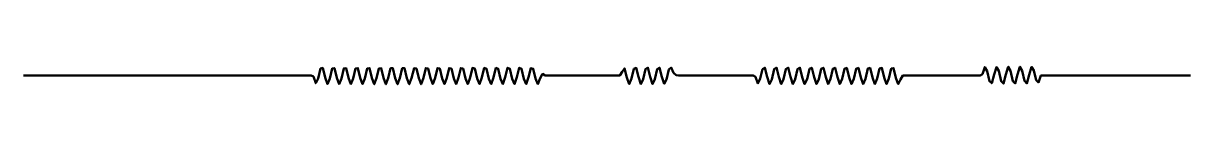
# Model space of a CAD drawing. Extents: x -47 to 452, y 172 to 669.
# Drawn here: x -47.1 to 451.9, y 462.3 to 469.7 of the extents above; entities that cross this region are included whole.
import ezdxf

# ---------------------------------------------------------------- set-up
doc = ezdxf.new("R2010")
doc.units = 0
doc.header["$MEASUREMENT"] = 0
doc.layers.add('Capa 1', color=7, linetype='Continuous', lineweight=0)

# ---------------------------------------------------------------- blocks, each defined once
blk = doc.blocks.new('Block_0')
at = {"layer": 'Capa 1', "color": 18, "lineweight": 50, "true_color": 0x000000}
blk.add_open_spline([(-47.14, 466.06), (-47.14, 466.06), (-46.14, 466.06), (-46.14, 466.06), (-46.14, 466.06), (-45.14, 466.06), (-45.14, 466.06), (-45.14, 466.06), (-44.14, 466.06), (-44.14, 466.06), (-44.14, 466.06), (-43.14, 466.06), (-43.14, 466.06), (-43.14, 466.06), (-42.14, 466.06), (-42.14, 466.06), (-42.14, 466.06), (-41.14, 466.06), (-41.14, 466.06), (-41.14, 466.06), (-40.14, 466.06), (-40.14, 466.06), (-40.14, 466.06), (-39.14, 466.06), (-39.14, 466.06), (-39.14, 466.06), (-38.14, 466.06), (-38.14, 466.06), (-38.14, 466.06), (-37.14, 466.06), (-37.14, 466.06), (-37.14, 466.06), (-36.14, 466.06), (-36.14, 466.06), (-36.14, 466.06), (-35.14, 466.06), (-35.14, 466.06), (-35.14, 466.06), (-34.14, 466.06), (-34.14, 466.06), (-34.14, 466.06), (-33.14, 466.06), (-33.14, 466.06), (-33.14, 466.06), (-32.14, 466.06), (-32.14, 466.06), (-32.14, 466.06), (-31.14, 466.06), (-31.14, 466.06), (-31.14, 466.06), (-30.14, 466.06), (-30.14, 466.06), (-30.14, 466.06), (-29.14, 466.06), (-29.14, 466.06), (-29.14, 466.06), (-28.14, 466.06), (-28.14, 466.06), (-28.14, 466.06), (-27.14, 466.06), (-27.14, 466.06), (-27.14, 466.06), (-26.14, 466.06), (-26.14, 466.06), (-26.14, 466.06), (-25.14, 466.06), (-25.14, 466.06), (-25.14, 466.06), (-24.14, 466.06), (-24.14, 466.06), (-24.14, 466.06), (-23.14, 466.06), (-23.14, 466.06), (-23.14, 466.06), (-22.14, 466.06), (-22.14, 466.06), (-22.14, 466.06), (-21.14, 466.06), (-21.14, 466.06), (-21.14, 466.06), (-20.14, 466.06), (-20.14, 466.06), (-20.14, 466.06), (-19.14, 466.06), (-19.14, 466.06), (-19.14, 466.06), (-18.14, 466.06), (-18.14, 466.06), (-18.14, 466.06), (-17.14, 466.06), (-17.14, 466.06), (-17.14, 466.06), (-16.14, 466.06), (-16.14, 466.06), (-16.14, 466.06), (-15.14, 466.06), (-15.14, 466.06), (-15.14, 466.06), (-14.14, 466.06), (-14.14, 466.06), (-14.14, 466.06), (-13.14, 466.06), (-13.14, 466.06), (-13.14, 466.06), (-12.14, 466.06), (-12.14, 466.06), (-12.14, 466.06), (-11.14, 466.06), (-11.14, 466.06), (-11.14, 466.06), (-10.14, 466.06), (-10.14, 466.06), (-10.14, 466.06), (-9.14, 466.06), (-9.14, 466.06), (-9.14, 466.06), (-8.14, 466.06), (-8.14, 466.06), (-8.14, 466.06), (-7.14, 466.06), (-7.14, 466.06), (-7.14, 466.06), (-6.14, 466.06), (-6.14, 466.06), (-6.14, 466.06), (-5.14, 466.06), (-5.14, 466.06), (-5.14, 466.06), (-4.14, 466.06), (-4.14, 466.06), (-4.14, 466.06), (-3.14, 466.06), (-3.14, 466.06), (-3.14, 466.06), (-2.14, 466.06), (-2.14, 466.06), (-2.14, 466.06), (-1.14, 466.06), (-1.14, 466.06), (-1.14, 466.06), (-0.14, 466.06), (-0.14, 466.06), (-0.14, 466.06), (0.86, 466.06), (0.86, 466.06), (0.86, 466.06), (1.86, 466.06), (1.86, 466.06), (1.86, 466.06), (2.86, 466.06), (2.86, 466.06), (2.86, 466.06), (3.86, 466.06), (3.86, 466.06), (3.86, 466.06), (4.86, 466.06), (4.86, 466.06), (4.86, 466.06), (5.86, 466.06), (5.86, 466.06), (5.86, 466.06), (6.86, 466.06), (6.86, 466.06), (6.86, 466.06), (7.86, 466.06), (7.86, 466.06), (7.86, 466.06), (8.86, 466.06), (8.86, 466.06), (8.86, 466.06), (9.86, 466.06), (9.86, 466.06), (9.86, 466.06), (10.86, 466.06), (10.86, 466.06), (10.86, 466.06), (11.86, 466.06), (11.86, 466.06), (11.86, 466.06), (12.86, 466.06), (12.86, 466.06), (12.86, 466.06), (13.86, 466.06), (13.86, 466.06), (13.86, 466.06), (14.86, 466.06), (14.86, 466.06), (14.86, 466.06), (15.86, 466.06), (15.86, 466.06), (15.86, 466.06), (16.86, 466.06), (16.86, 466.06), (16.86, 466.06), (17.86, 466.06), (17.86, 466.06), (17.86, 466.06), (18.86, 466.06), (18.86, 466.06), (18.86, 466.06), (19.86, 466.06), (19.86, 466.06), (19.86, 466.06), (20.86, 466.06), (20.86, 466.06), (20.86, 466.06), (21.86, 466.06), (21.86, 466.06), (21.86, 466.06), (22.86, 466.06), (22.86, 466.06), (22.86, 466.06), (23.86, 466.06), (23.86, 466.06), (23.86, 466.06), (24.86, 466.06), (24.86, 466.06), (24.86, 466.06), (25.86, 466.06), (25.86, 466.06), (25.86, 466.06), (26.86, 466.06), (26.86, 466.06), (26.86, 466.06), (27.86, 466.06), (27.86, 466.06), (27.86, 466.06), (28.86, 466.06), (28.86, 466.06), (28.86, 466.06), (29.86, 466.06), (29.86, 466.06), (29.86, 466.06), (30.86, 466.06), (30.86, 466.06), (30.86, 466.06), (31.86, 466.06), (31.86, 466.06), (31.86, 466.06), (32.86, 466.06), (32.86, 466.06), (32.86, 466.06), (33.86, 466.06), (33.86, 466.06), (33.86, 466.06), (34.86, 466.06), (34.86, 466.06), (34.86, 466.06), (35.86, 466.06), (35.86, 466.06), (35.86, 466.06), (36.86, 466.06), (36.86, 466.06), (36.86, 466.06), (37.86, 466.06), (37.86, 466.06), (37.86, 466.06), (38.86, 466.06), (38.86, 466.06), (38.86, 466.06), (39.86, 466.06), (39.86, 466.06), (39.86, 466.06), (40.86, 466.06), (40.86, 466.06), (40.86, 466.06), (41.86, 466.06), (41.86, 466.06), (41.86, 466.06), (42.86, 466.06), (42.86, 466.06), (42.86, 466.06), (43.86, 466.06), (43.86, 466.06), (43.86, 466.06), (44.86, 466.06), (44.86, 466.06), (44.86, 466.06), (45.86, 466.06), (45.86, 466.06), (45.86, 466.06), (46.86, 466.06), (46.86, 466.06), (46.86, 466.06), (47.86, 466.06), (47.86, 466.06), (47.86, 466.06), (48.86, 466.06), (48.86, 466.06), (48.86, 466.06), (49.86, 466.06), (49.86, 466.06), (49.86, 466.06), (50.86, 466.06), (50.86, 466.06), (50.86, 466.06), (51.86, 466.06), (51.86, 466.06), (51.86, 466.06), (52.86, 466.06), (52.86, 466.06), (52.86, 466.06), (53.86, 466.06), (53.86, 466.06), (53.86, 466.06), (54.86, 466.06), (54.86, 466.06), (54.86, 466.06), (55.86, 466.06), (55.86, 466.06), (55.86, 466.06), (56.86, 466.06), (56.86, 466.06), (56.86, 466.06), (57.86, 466.06), (57.86, 466.06), (57.86, 466.06), (58.86, 466.06), (58.86, 466.06), (58.86, 466.06), (59.86, 466.06), (59.86, 466.06), (59.86, 466.06), (60.86, 466.06), (60.86, 466.06), (60.86, 466.06), (61.86, 466.06), (61.86, 466.06), (61.86, 466.06), (62.86, 466.06), (62.86, 466.06), (62.86, 466.06), (63.86, 466.06), (63.86, 466.06), (63.86, 466.06), (64.86, 466.06), (64.86, 466.06), (64.86, 466.06), (65.86, 466.06), (65.86, 466.06), (65.86, 466.06), (66.86, 466.06), (66.86, 466.06), (66.86, 466.06), (67.86, 466.06), (67.86, 466.06), (67.86, 466.06), (68.86, 466.06), (68.86, 466.06), (68.86, 466.06), (69.86, 466.06), (69.86, 466.06), (69.86, 466.06), (70.86, 466.06), (70.86, 466.06), (70.86, 466.06), (71.86, 466.06), (71.86, 466.06), (71.86, 466.06), (72.86, 466.06), (72.86, 466.06), (72.86, 466.06), (73.86, 466.06), (73.86, 466.06), (73.86, 466.06), (74.86, 466.06), (74.86, 466.06), (74.86, 466.06), (75.86, 466.06), (75.86, 466.06), (75.86, 466.06), (76.86, 465.64), (76.86, 465.64), (76.86, 465.64), (77.86, 462.69), (77.86, 462.69), (77.86, 462.69), (78.86, 464.67), (78.86, 464.67), (78.86, 464.67), (79.86, 468.98), (79.86, 468.98), (79.86, 468.98), (80.86, 469.24), (80.86, 469.24), (80.86, 469.24), (81.86, 465.09), (81.86, 465.09), (81.86, 465.09), (82.86, 462.29), (82.86, 462.29), (82.86, 462.29), (83.86, 464.71), (83.86, 464.71), (83.86, 464.71), (84.86, 469), (84.86, 469), (84.86, 469), (85.86, 469.22), (85.86, 469.22), (85.86, 469.22), (86.86, 465.06), (86.86, 465.06), (86.86, 465.06), (87.86, 462.29), (87.86, 462.29), (87.86, 462.29), (88.86, 464.75), (88.86, 464.75), (88.86, 464.75), (89.86, 469.03), (89.86, 469.03), (89.86, 469.03), (90.86, 469.2), (90.86, 469.2), (90.86, 469.2), (91.86, 465.02), (91.86, 465.02), (91.86, 465.02), (92.86, 462.29), (92.86, 462.29), (92.86, 462.29), (93.86, 464.78), (93.86, 464.78), (93.86, 464.78), (94.86, 469.05), (94.86, 469.05), (94.86, 469.05), (95.86, 469.17), (95.86, 469.17), (95.86, 469.17), (96.86, 465.01), (96.86, 465.01), (96.86, 465.01), (97.86, 462.29), (97.86, 462.29), (97.86, 462.29), (98.86, 464.79), (98.86, 464.79), (98.86, 464.79), (99.86, 469.05), (99.86, 469.05), (99.86, 469.05), (100.86, 469.17), (100.86, 469.17), (100.86, 469.17), (101.86, 464.98), (101.86, 464.98), (101.86, 464.98), (102.86, 462.28), (102.86, 462.28), (102.86, 462.28), (103.86, 464.82), (103.86, 464.82), (103.86, 464.82), (104.86, 469.08), (104.86, 469.08), (104.86, 469.08), (105.86, 469.15), (105.86, 469.15), (105.86, 469.15), (106.86, 464.94), (106.86, 464.94), (106.86, 464.94), (107.86, 462.28), (107.86, 462.28), (107.86, 462.28), (108.86, 464.86), (108.86, 464.86), (108.86, 464.86), (109.86, 469.1), (109.86, 469.1), (109.86, 469.1), (110.86, 469.13), (110.86, 469.13), (110.86, 469.13), (111.86, 464.9), (111.86, 464.9), (111.86, 464.9), (112.86, 462.28), (112.86, 462.28), (112.86, 462.28), (113.86, 464.9), (113.86, 464.9), (113.86, 464.9), (114.86, 469.12), (114.86, 469.12), (114.86, 469.12), (115.86, 469.1), (115.86, 469.1), (115.86, 469.1), (116.86, 464.87), (116.86, 464.87), (116.86, 464.87), (117.86, 462.28), (117.86, 462.28), (117.86, 462.28), (118.86, 464.93), (118.86, 464.93), (118.86, 464.93), (119.86, 469.14), (119.86, 469.14), (119.86, 469.14), (120.86, 469.08), (120.86, 469.08), (120.86, 469.08), (121.86, 464.83), (121.86, 464.83), (121.86, 464.83), (122.86, 462.28), (122.86, 462.28), (122.86, 462.28), (123.86, 464.97), (123.86, 464.97), (123.86, 464.97), (124.86, 469.17), (124.86, 469.17), (124.86, 469.17), (125.86, 469.06), (125.86, 469.06), (125.86, 469.06), (126.86, 464.8), (126.86, 464.8), (126.86, 464.8), (127.86, 462.29), (127.86, 462.29), (127.86, 462.29), (128.86, 465.01), (128.86, 465.01), (128.86, 465.01), (129.86, 469.19), (129.86, 469.19), (129.86, 469.19), (130.86, 469.03), (130.86, 469.03), (130.86, 469.03), (131.86, 464.76), (131.86, 464.76), (131.86, 464.76), (132.86, 462.29), (132.86, 462.29), (132.86, 462.29), (133.86, 465.04), (133.86, 465.04), (133.86, 465.04), (134.86, 469.21), (134.86, 469.21), (134.86, 469.21), (135.86, 469.01), (135.86, 469.01), (135.86, 469.01), (136.86, 464.72), (136.86, 464.72), (136.86, 464.72), (137.86, 462.29), (137.86, 462.29), (137.86, 462.29), (138.86, 465.08), (138.86, 465.08), (138.86, 465.08), (139.86, 469.23), (139.86, 469.23), (139.86, 469.23), (140.86, 468.99), (140.86, 468.99), (140.86, 468.99), (141.86, 464.69), (141.86, 464.69), (141.86, 464.69), (142.86, 462.29), (142.86, 462.29), (142.86, 462.29), (143.86, 465.12), (143.86, 465.12), (143.86, 465.12), (144.86, 469.25), (144.86, 469.25), (144.86, 469.25), (145.86, 468.96), (145.86, 468.96), (145.86, 468.96), (146.86, 464.65), (146.86, 464.65), (146.86, 464.65), (147.86, 462.29), (147.86, 462.29), (147.86, 462.29), (148.86, 465.15), (148.86, 465.15), (148.86, 465.15), (149.86, 469.27), (149.86, 469.27), (149.86, 469.27), (150.86, 468.94), (150.86, 468.94), (150.86, 468.94), (151.86, 464.62), (151.86, 464.62), (151.86, 464.62), (152.86, 462.3), (152.86, 462.3), (152.86, 462.3), (153.86, 465.19), (153.86, 465.19), (153.86, 465.19), (154.86, 469.29), (154.86, 469.29), (154.86, 469.29), (155.86, 468.91), (155.86, 468.91), (155.86, 468.91), (156.86, 464.58), (156.86, 464.58), (156.86, 464.58), (157.86, 462.3), (157.86, 462.3), (157.86, 462.3), (158.86, 465.23), (158.86, 465.23), (158.86, 465.23), (159.86, 469.31), (159.86, 469.31), (159.86, 469.31), (160.86, 468.89), (160.86, 468.89), (160.86, 468.89), (161.86, 464.55), (161.86, 464.55), (161.86, 464.55), (162.86, 462.32), (162.86, 462.32), (162.86, 462.32), (163.86, 465.24), (163.86, 465.24), (163.86, 465.24), (164.86, 469.31), (164.86, 469.31), (164.86, 469.31), (165.86, 468.88), (165.86, 468.88), (165.86, 468.88), (166.86, 464.54), (166.86, 464.54), (166.86, 464.54), (167.86, 462.3), (167.86, 462.3), (167.86, 462.3), (168.86, 465.27), (168.86, 465.27), (168.86, 465.27), (169.86, 469.23), (169.86, 469.23), (169.86, 469.23), (170.86, 468.92), (170.86, 468.92), (170.86, 468.92), (171.86, 464.78), (171.86, 464.78), (171.86, 464.78), (172.86, 462.29), (172.86, 462.29), (172.86, 462.29), (173.86, 464.9), (173.86, 464.9), (173.86, 464.9), (174.86, 466.68), (174.86, 466.68), (174.86, 466.68), (175.86, 466.06), (175.86, 466.06), (175.86, 466.06), (176.86, 466.06), (176.86, 466.06), (176.86, 466.06), (177.86, 466.06), (177.86, 466.06), (177.86, 466.06), (178.86, 466.06), (178.86, 466.06), (178.86, 466.06), (179.86, 466.06), (179.86, 466.06), (179.86, 466.06), (180.86, 466.06), (180.86, 466.06), (180.86, 466.06), (181.86, 466.06), (181.86, 466.06), (181.86, 466.06), (182.86, 466.06), (182.86, 466.06), (182.86, 466.06), (183.86, 466.06), (183.86, 466.06), (183.86, 466.06), (184.86, 466.06), (184.86, 466.06), (184.86, 466.06), (185.86, 466.06), (185.86, 466.06), (185.86, 466.06), (186.86, 466.06), (186.86, 466.06), (186.86, 466.06), (187.86, 466.06), (187.86, 466.06), (187.86, 466.06), (188.86, 466.06), (188.86, 466.06), (188.86, 466.06), (189.86, 466.06), (189.86, 466.06), (189.86, 466.06), (190.86, 466.06), (190.86, 466.06), (190.86, 466.06), (191.86, 466.06), (191.86, 466.06), (191.86, 466.06), (192.86, 466.06), (192.86, 466.06), (192.86, 466.06), (193.86, 466.06), (193.86, 466.06), (193.86, 466.06), (194.86, 466.06), (194.86, 466.06), (194.86, 466.06), (195.86, 466.06), (195.86, 466.06), (195.86, 466.06), (196.86, 466.06), (196.86, 466.06), (196.86, 466.06), (197.86, 466.06), (197.86, 466.06), (197.86, 466.06), (198.86, 466.06), (198.86, 466.06), (198.86, 466.06), (199.86, 466.06), (199.86, 466.06), (199.86, 466.06), (200.86, 466.06), (200.86, 466.06), (200.86, 466.06), (201.86, 466.06), (201.86, 466.06), (201.86, 466.06), (202.86, 466.06), (202.86, 466.06), (202.86, 466.06), (203.86, 466.06), (203.86, 466.06), (203.86, 466.06), (204.86, 466.06), (204.86, 466.06), (204.86, 466.06), (205.86, 466.06), (205.86, 466.06), (205.86, 466.06), (206.86, 466.06), (206.86, 466.06), (206.86, 466.06), (207.86, 466.06), (207.86, 466.06), (207.86, 466.06), (208.86, 467.65), (208.86, 467.65), (208.86, 467.65), (209.86, 469.02), (209.86, 469.02), (209.86, 469.02), (210.86, 465.12), (210.86, 465.12), (210.86, 465.12), (211.86, 462.29), (211.86, 462.29), (211.86, 462.29), (212.86, 464.66), (212.86, 464.66), (212.86, 464.66), (213.86, 468.83), (213.86, 468.83), (213.86, 468.83), (214.86, 469.28), (214.86, 469.28), (214.86, 469.28), (215.86, 465.42), (215.86, 465.42), (215.86, 465.42), (216.86, 462.33), (216.86, 462.33), (216.86, 462.33), (217.86, 464.4), (217.86, 464.4), (217.86, 464.4), (218.86, 468.78), (218.86, 468.78), (218.86, 468.78), (219.86, 469.39), (219.86, 469.39), (219.86, 469.39), (220.86, 465.39), (220.86, 465.39), (220.86, 465.39), (221.86, 462.32), (221.86, 462.32), (221.86, 462.32), (222.86, 464.43), (222.86, 464.43), (222.86, 464.43), (223.86, 468.8), (223.86, 468.8), (223.86, 468.8), (224.86, 469.37), (224.86, 469.37), (224.86, 469.37), (225.86, 465.44), (225.86, 465.44), (225.86, 465.44), (226.86, 462.46), (226.86, 462.46), (226.86, 462.46), (227.86, 464.22), (227.86, 464.22), (227.86, 464.22), (228.86, 468.55), (228.86, 468.55), (228.86, 468.55), (229.86, 469.39), (229.86, 469.39), (229.86, 469.39), (230.86, 467.1), (230.86, 467.1), (230.86, 467.1), (231.86, 466.22), (231.86, 466.22), (231.86, 466.22), (232.86, 466.06), (232.86, 466.06), (232.86, 466.06), (233.86, 466.06), (233.86, 466.06), (233.86, 466.06), (234.86, 466.06), (234.86, 466.06), (234.86, 466.06), (235.86, 466.06), (235.86, 466.06), (235.86, 466.06), (236.86, 466.06), (236.86, 466.06), (236.86, 466.06), (237.86, 466.06), (237.86, 466.06), (237.86, 466.06), (238.86, 466.06), (238.86, 466.06), (238.86, 466.06), (239.86, 466.06), (239.86, 466.06), (239.86, 466.06), (240.86, 466.06), (240.86, 466.06), (240.86, 466.06), (241.86, 466.06), (241.86, 466.06), (241.86, 466.06), (242.86, 466.06), (242.86, 466.06), (242.86, 466.06), (243.86, 466.06), (243.86, 466.06), (243.86, 466.06), (244.86, 466.06), (244.86, 466.06), (244.86, 466.06), (245.86, 466.06), (245.86, 466.06), (245.86, 466.06), (246.86, 466.06), (246.86, 466.06), (246.86, 466.06), (247.86, 466.06), (247.86, 466.06), (247.86, 466.06), (248.86, 466.06), (248.86, 466.06), (248.86, 466.06), (249.86, 466.06), (249.86, 466.06), (249.86, 466.06), (250.86, 466.06), (250.86, 466.06), (250.86, 466.06), (251.86, 466.06), (251.86, 466.06), (251.86, 466.06), (252.86, 466.06), (252.86, 466.06), (252.86, 466.06), (253.86, 466.06), (253.86, 466.06), (253.86, 466.06), (254.86, 466.06), (254.86, 466.06), (254.86, 466.06), (255.86, 466.06), (255.86, 466.06), (255.86, 466.06), (256.86, 466.06), (256.86, 466.06), (256.86, 466.06), (257.86, 466.06), (257.86, 466.06), (257.86, 466.06), (258.86, 466.06), (258.86, 466.06), (258.86, 466.06), (259.86, 466.06), (259.86, 466.06), (259.86, 466.06), (260.86, 466.06), (260.86, 466.06), (260.86, 466.06), (261.86, 466.06), (261.86, 466.06), (261.86, 466.06), (262.86, 466.06), (262.86, 466.06), (262.86, 466.06), (263.86, 466.06), (263.86, 466.06), (263.86, 466.06), (264.86, 466.06), (264.86, 466.06), (264.86, 466.06), (265.86, 465.41), (265.86, 465.41), (265.86, 465.41), (266.86, 462.58), (266.86, 462.58), (266.86, 462.58), (267.86, 464.65), (267.86, 464.65), (267.86, 464.65), (268.86, 468.67), (268.86, 468.67), (268.86, 468.67), (269.86, 469.36), (269.86, 469.36), (269.86, 469.36), (270.86, 465.48), (270.86, 465.48), (270.86, 465.48), (271.86, 462.33), (271.86, 462.33), (271.86, 462.33), (272.86, 464.35), (272.86, 464.35), (272.86, 464.35), (273.86, 468.74), (273.86, 468.74), (273.86, 468.74), (274.86, 469.41), (274.86, 469.41), (274.86, 469.41), (275.86, 465.44), (275.86, 465.44), (275.86, 465.44), (276.86, 462.32), (276.86, 462.32), (276.86, 462.32), (277.86, 464.39), (277.86, 464.39), (277.86, 464.39), (278.86, 468.77), (278.86, 468.77), (278.86, 468.77), (279.86, 469.4), (279.86, 469.4), (279.86, 469.4), (280.86, 465.4), (280.86, 465.4), (280.86, 465.4), (281.86, 462.32), (281.86, 462.32), (281.86, 462.32), (282.86, 464.42), (282.86, 464.42), (282.86, 464.42), (283.86, 468.79), (283.86, 468.79), (283.86, 468.79), (284.86, 469.38), (284.86, 469.38), (284.86, 469.38), (285.86, 465.36), (285.86, 465.36), (285.86, 465.36), (286.86, 462.31), (286.86, 462.31), (286.86, 462.31), (287.86, 464.46), (287.86, 464.46), (287.86, 464.46), (288.86, 468.82), (288.86, 468.82), (288.86, 468.82), (289.86, 469.36), (289.86, 469.36), (289.86, 469.36), (290.86, 465.33), (290.86, 465.33), (290.86, 465.33), (291.86, 462.31), (291.86, 462.31), (291.86, 462.31), (292.86, 464.49), (292.86, 464.49), (292.86, 464.49), (293.86, 468.85), (293.86, 468.85), (293.86, 468.85), (294.86, 469.34), (294.86, 469.34), (294.86, 469.34), (295.86, 465.29), (295.86, 465.29), (295.86, 465.29), (296.86, 462.31), (296.86, 462.31), (296.86, 462.31), (297.86, 464.53), (297.86, 464.53), (297.86, 464.53), (298.86, 468.87), (298.86, 468.87), (298.86, 468.87), (299.86, 469.32), (299.86, 469.32), (299.86, 469.32), (300.86, 465.25), (300.86, 465.25), (300.86, 465.25), (301.86, 462.3), (301.86, 462.3), (301.86, 462.3), (302.86, 464.56), (302.86, 464.56), (302.86, 464.56), (303.86, 468.9), (303.86, 468.9), (303.86, 468.9), (304.86, 469.3), (304.86, 469.3), (304.86, 469.3), (305.86, 465.21), (305.86, 465.21), (305.86, 465.21), (306.86, 462.3), (306.86, 462.3), (306.86, 462.3), (307.86, 464.6), (307.86, 464.6), (307.86, 464.6), (308.86, 468.92), (308.86, 468.92), (308.86, 468.92), (309.86, 469.28), (309.86, 469.28), (309.86, 469.28), (310.86, 465.18), (310.86, 465.18), (310.86, 465.18), (311.86, 462.29), (311.86, 462.29), (311.86, 462.29), (312.86, 464.63), (312.86, 464.63), (312.86, 464.63), (313.86, 468.95), (313.86, 468.95), (313.86, 468.95), (314.86, 469.26), (314.86, 469.26), (314.86, 469.26), (315.86, 465.14), (315.86, 465.14), (315.86, 465.14), (316.86, 462.29), (316.86, 462.29), (316.86, 462.29), (317.86, 464.67), (317.86, 464.67), (317.86, 464.67), (318.86, 468.97), (318.86, 468.97), (318.86, 468.97), (319.86, 469.24), (319.86, 469.24), (319.86, 469.24), (320.86, 465.1), (320.86, 465.1), (320.86, 465.1), (321.86, 462.29), (321.86, 462.29), (321.86, 462.29), (322.86, 464.7), (322.86, 464.7), (322.86, 464.7), (323.86, 469), (323.86, 469), (323.86, 469), (324.86, 469.22), (324.86, 469.22), (324.86, 469.22), (325.86, 465.07), (325.86, 465.07), (325.86, 465.07), (326.86, 462.34), (326.86, 462.34), (326.86, 462.34), (327.86, 464.28), (327.86, 464.28), (327.86, 464.28), (328.86, 466.06), (328.86, 466.06), (328.86, 466.06), (329.86, 466.06), (329.86, 466.06), (329.86, 466.06), (330.86, 466.06), (330.86, 466.06), (330.86, 466.06), (331.86, 466.06), (331.86, 466.06), (331.86, 466.06), (332.86, 466.06), (332.86, 466.06), (332.86, 466.06), (333.86, 466.06), (333.86, 466.06), (333.86, 466.06), (334.86, 466.06), (334.86, 466.06), (334.86, 466.06), (335.86, 466.06), (335.86, 466.06), (335.86, 466.06), (336.86, 466.06), (336.86, 466.06), (336.86, 466.06), (337.86, 466.06), (337.86, 466.06), (337.86, 466.06), (338.86, 466.06), (338.86, 466.06), (338.86, 466.06), (339.86, 466.06), (339.86, 466.06), (339.86, 466.06), (340.86, 466.06), (340.86, 466.06), (340.86, 466.06), (341.86, 466.06), (341.86, 466.06), (341.86, 466.06), (342.86, 466.06), (342.86, 466.06), (342.86, 466.06), (343.86, 466.06), (343.86, 466.06), (343.86, 466.06), (344.86, 466.06), (344.86, 466.06), (344.86, 466.06), (345.86, 466.06), (345.86, 466.06), (345.86, 466.06), (346.86, 466.06), (346.86, 466.06), (346.86, 466.06), (347.86, 466.06), (347.86, 466.06), (347.86, 466.06), (348.86, 466.06), (348.86, 466.06), (348.86, 466.06), (349.86, 466.06), (349.86, 466.06), (349.86, 466.06), (350.86, 466.06), (350.86, 466.06), (350.86, 466.06), (351.86, 466.06), (351.86, 466.06), (351.86, 466.06), (352.86, 466.06), (352.86, 466.06), (352.86, 466.06), (353.86, 466.06), (353.86, 466.06), (353.86, 466.06), (354.86, 466.06), (354.86, 466.06), (354.86, 466.06), (355.86, 466.06), (355.86, 466.06), (355.86, 466.06), (356.86, 466.06), (356.86, 466.06), (356.86, 466.06), (357.86, 466.06), (357.86, 466.06), (357.86, 466.06), (358.86, 466.06), (358.86, 466.06), (358.86, 466.06), (359.86, 466.06), (359.86, 466.06), (359.86, 466.06), (360.86, 466.06), (360.86, 466.06), (360.86, 466.06), (361.86, 466.06), (361.86, 466.06), (361.86, 466.06), (362.86, 466.57), (362.86, 466.57), (362.86, 466.57), (363.86, 469.65), (363.86, 469.65), (363.86, 469.65), (364.86, 467.81), (364.86, 467.81), (364.86, 467.81), (365.86, 463.52), (365.86, 463.52), (365.86, 463.52), (366.86, 462.65), (366.86, 462.65), (366.86, 462.65), (367.86, 466.48), (367.86, 466.48), (367.86, 466.48), (368.86, 469.64), (368.86, 469.64), (368.86, 469.64), (369.86, 468.03), (369.86, 468.03), (369.86, 468.03), (370.86, 463.61), (370.86, 463.61), (370.86, 463.61), (371.86, 462.57), (371.86, 462.57), (371.86, 462.57), (372.86, 466.37), (372.86, 466.37), (372.86, 466.37), (373.86, 469.74), (373.86, 469.74), (373.86, 469.74), (374.86, 468.01), (374.86, 468.01), (374.86, 468.01), (375.86, 463.58), (375.86, 463.58), (375.86, 463.58), (376.86, 462.59), (376.86, 462.59), (376.86, 462.59), (377.86, 466.41), (377.86, 466.41), (377.86, 466.41), (378.86, 469.74), (378.86, 469.74), (378.86, 469.74), (379.86, 468), (379.86, 468), (379.86, 468), (380.86, 463.67), (380.86, 463.67), (380.86, 463.67), (381.86, 462.58), (381.86, 462.58), (381.86, 462.58), (382.86, 466.25), (382.86, 466.25), (382.86, 466.25), (383.86, 469.67), (383.86, 469.67), (383.86, 469.67), (384.86, 468.19), (384.86, 468.19), (384.86, 468.19), (385.86, 464.04), (385.86, 464.04), (385.86, 464.04), (386.86, 463.01), (386.86, 463.01), (386.86, 463.01), (387.86, 466.06), (387.86, 466.06), (387.86, 466.06), (388.86, 466.06), (388.86, 466.06), (388.86, 466.06), (389.86, 466.06), (389.86, 466.06), (389.86, 466.06), (390.86, 466.06), (390.86, 466.06), (390.86, 466.06), (391.86, 466.06), (391.86, 466.06), (391.86, 466.06), (392.86, 466.06), (392.86, 466.06), (392.86, 466.06), (393.86, 466.06), (393.86, 466.06), (393.86, 466.06), (394.86, 466.06), (394.86, 466.06), (394.86, 466.06), (395.86, 466.06), (395.86, 466.06), (395.86, 466.06), (396.86, 466.06), (396.86, 466.06), (396.86, 466.06), (397.86, 466.06), (397.86, 466.06), (397.86, 466.06), (398.86, 466.06), (398.86, 466.06), (398.86, 466.06), (399.86, 466.06), (399.86, 466.06), (399.86, 466.06), (400.86, 466.06), (400.86, 466.06), (400.86, 466.06), (401.86, 466.06), (401.86, 466.06), (401.86, 466.06), (402.86, 466.06), (402.86, 466.06), (402.86, 466.06), (403.86, 466.06), (403.86, 466.06), (403.86, 466.06), (404.86, 466.06), (404.86, 466.06), (404.86, 466.06), (405.86, 466.06), (405.86, 466.06), (405.86, 466.06), (406.86, 466.06), (406.86, 466.06), (406.86, 466.06), (407.86, 466.06), (407.86, 466.06), (407.86, 466.06), (408.86, 466.06), (408.86, 466.06), (408.86, 466.06), (409.86, 466.06), (409.86, 466.06), (409.86, 466.06), (410.86, 466.06), (410.86, 466.06), (410.86, 466.06), (411.86, 466.06), (411.86, 466.06), (411.86, 466.06), (412.86, 466.06), (412.86, 466.06), (412.86, 466.06), (413.86, 466.06), (413.86, 466.06), (413.86, 466.06), (414.86, 466.06), (414.86, 466.06), (414.86, 466.06), (415.86, 466.06), (415.86, 466.06), (415.86, 466.06), (416.86, 466.06), (416.86, 466.06), (416.86, 466.06), (417.86, 466.06), (417.86, 466.06), (417.86, 466.06), (418.86, 466.06), (418.86, 466.06), (418.86, 466.06), (419.86, 466.06), (419.86, 466.06), (419.86, 466.06), (420.86, 466.06), (420.86, 466.06), (420.86, 466.06), (421.86, 466.06), (421.86, 466.06), (421.86, 466.06), (422.86, 466.06), (422.86, 466.06), (422.86, 466.06), (423.86, 466.06), (423.86, 466.06), (423.86, 466.06), (424.86, 466.06), (424.86, 466.06), (424.86, 466.06), (425.86, 466.06), (425.86, 466.06), (425.86, 466.06), (426.86, 466.06), (426.86, 466.06), (426.86, 466.06), (427.86, 466.06), (427.86, 466.06), (427.86, 466.06), (428.86, 466.06), (428.86, 466.06), (428.86, 466.06), (429.86, 466.06), (429.86, 466.06), (429.86, 466.06), (430.86, 466.06), (430.86, 466.06), (430.86, 466.06), (431.86, 466.06), (431.86, 466.06), (431.86, 466.06), (432.86, 466.06), (432.86, 466.06), (432.86, 466.06), (433.86, 466.06), (433.86, 466.06), (433.86, 466.06), (434.86, 466.06), (434.86, 466.06), (434.86, 466.06), (435.86, 466.06), (435.86, 466.06), (435.86, 466.06), (436.86, 466.06), (436.86, 466.06), (436.86, 466.06), (437.86, 466.06), (437.86, 466.06), (437.86, 466.06), (438.86, 466.06), (438.86, 466.06), (438.86, 466.06), (439.86, 466.06), (439.86, 466.06), (439.86, 466.06), (440.86, 466.06), (440.86, 466.06), (440.86, 466.06), (441.86, 466.06), (441.86, 466.06), (441.86, 466.06), (442.86, 466.06), (442.86, 466.06), (442.86, 466.06), (443.86, 466.06), (443.86, 466.06), (443.86, 466.06), (444.86, 466.06), (444.86, 466.06), (444.86, 466.06), (445.86, 466.06), (445.86, 466.06), (445.86, 466.06), (446.86, 466.06), (446.86, 466.06), (446.86, 466.06), (447.86, 466.06), (447.86, 466.06), (447.86, 466.06), (448.86, 466.06), (448.86, 466.06), (448.86, 466.06), (449.86, 466.06), (449.86, 466.06), (449.86, 466.06), (450.86, 466.06), (450.86, 466.06), (450.86, 466.06), (451.86, 466.06), (451.86, 466.06)], degree=3, knots=[0, 0, 0, 0, 1, 1, 1, 2, 2, 2, 3, 3, 3, 4, 4, 4, 5, 5, 5, 6, 6, 6, 7, 7, 7, 8, 8, 8, 9, 9, 9, 10, 10, 10, 11, 11, 11, 12, 12, 12, 13, 13, 13, 14, 14, 14, 15, 15, 15, 16, 16, 16, 17, 17, 17, 18, 18, 18, 19, 19, 19, 20, 20, 20, 21, 21, 21, 22, 22, 22, 23, 23, 23, 24, 24, 24, 25, 25, 25, 26, 26, 26, 27, 27, 27, 28, 28, 28, 29, 29, 29, 30, 30, 30, 31, 31, 31, 32, 32, 32, 33, 33, 33, 34, 34, 34, 35, 35, 35, 36, 36, 36, 37, 37, 37, 38, 38, 38, 39, 39, 39, 40, 40, 40, 41, 41, 41, 42, 42, 42, 43, 43, 43, 44, 44, 44, 45, 45, 45, 46, 46, 46, 47, 47, 47, 48, 48, 48, 49, 49, 49, 50, 50, 50, 51, 51, 51, 52, 52, 52, 53, 53, 53, 54, 54, 54, 55, 55, 55, 56, 56, 56, 57, 57, 57, 58, 58, 58, 59, 59, 59, 60, 60, 60, 61, 61, 61, 62, 62, 62, 63, 63, 63, 64, 64, 64, 65, 65, 65, 66, 66, 66, 67, 67, 67, 68, 68, 68, 69, 69, 69, 70, 70, 70, 71, 71, 71, 72, 72, 72, 73, 73, 73, 74, 74, 74, 75, 75, 75, 76, 76, 76, 77, 77, 77, 78, 78, 78, 79, 79, 79, 80, 80, 80, 81, 81, 81, 82, 82, 82, 83, 83, 83, 84, 84, 84, 85, 85, 85, 86, 86, 86, 87, 87, 87, 88, 88, 88, 89, 89, 89, 90, 90, 90, 91, 91, 91, 92, 92, 92, 93, 93, 93, 94, 94, 94, 95, 95, 95, 96, 96, 96, 97, 97, 97, 98, 98, 98, 99, 99, 99, 100, 100, 100, 101, 101, 101, 102, 102, 102, 103, 103, 103, 104, 104, 104, 105, 105, 105, 106, 106, 106, 107, 107, 107, 108, 108, 108, 109, 109, 109, 110, 110, 110, 111, 111, 111, 112, 112, 112, 113, 113, 113, 114, 114, 114, 115, 115, 115, 116, 116, 116, 117, 117, 117, 118, 118, 118, 119, 119, 119, 120, 120, 120, 121, 121, 121, 122, 122, 122, 123, 123, 123, 124, 124, 124, 125, 125, 125, 126, 126, 126, 127, 127, 127, 128, 128, 128, 129, 129, 129, 130, 130, 130, 131, 131, 131, 132, 132, 132, 133, 133, 133, 134, 134, 134, 135, 135, 135, 136, 136, 136, 137, 137, 137, 138, 138, 138, 139, 139, 139, 140, 140, 140, 141, 141, 141, 142, 142, 142, 143, 143, 143, 144, 144, 144, 145, 145, 145, 146, 146, 146, 147, 147, 147, 148, 148, 148, 149, 149, 149, 150, 150, 150, 151, 151, 151, 152, 152, 152, 153, 153, 153, 154, 154, 154, 155, 155, 155, 156, 156, 156, 157, 157, 157, 158, 158, 158, 159, 159, 159, 160, 160, 160, 161, 161, 161, 162, 162, 162, 163, 163, 163, 164, 164, 164, 165, 165, 165, 166, 166, 166, 167, 167, 167, 168, 168, 168, 169, 169, 169, 170, 170, 170, 171, 171, 171, 172, 172, 172, 173, 173, 173, 174, 174, 174, 175, 175, 175, 176, 176, 176, 177, 177, 177, 178, 178, 178, 179, 179, 179, 180, 180, 180, 181, 181, 181, 182, 182, 182, 183, 183, 183, 184, 184, 184, 185, 185, 185, 186, 186, 186, 187, 187, 187, 188, 188, 188, 189, 189, 189, 190, 190, 190, 191, 191, 191, 192, 192, 192, 193, 193, 193, 194, 194, 194, 195, 195, 195, 196, 196, 196, 197, 197, 197, 198, 198, 198, 199, 199, 199, 200, 200, 200, 201, 201, 201, 202, 202, 202, 203, 203, 203, 204, 204, 204, 205, 205, 205, 206, 206, 206, 207, 207, 207, 208, 208, 208, 209, 209, 209, 210, 210, 210, 211, 211, 211, 212, 212, 212, 213, 213, 213, 214, 214, 214, 215, 215, 215, 216, 216, 216, 217, 217, 217, 218, 218, 218, 219, 219, 219, 220, 220, 220, 221, 221, 221, 222, 222, 222, 223, 223, 223, 224, 224, 224, 225, 225, 225, 226, 226, 226, 227, 227, 227, 228, 228, 228, 229, 229, 229, 230, 230, 230, 231, 231, 231, 232, 232, 232, 233, 233, 233, 234, 234, 234, 235, 235, 235, 236, 236, 236, 237, 237, 237, 238, 238, 238, 239, 239, 239, 240, 240, 240, 241, 241, 241, 242, 242, 242, 243, 243, 243, 244, 244, 244, 245, 245, 245, 246, 246, 246, 247, 247, 247, 248, 248, 248, 249, 249, 249, 250, 250, 250, 251, 251, 251, 252, 252, 252, 253, 253, 253, 254, 254, 254, 255, 255, 255, 256, 256, 256, 257, 257, 257, 258, 258, 258, 259, 259, 259, 260, 260, 260, 261, 261, 261, 262, 262, 262, 263, 263, 263, 264, 264, 264, 265, 265, 265, 266, 266, 266, 267, 267, 267, 268, 268, 268, 269, 269, 269, 270, 270, 270, 271, 271, 271, 272, 272, 272, 273, 273, 273, 274, 274, 274, 275, 275, 275, 276, 276, 276, 277, 277, 277, 278, 278, 278, 279, 279, 279, 280, 280, 280, 281, 281, 281, 282, 282, 282, 283, 283, 283, 284, 284, 284, 285, 285, 285, 286, 286, 286, 287, 287, 287, 288, 288, 288, 289, 289, 289, 290, 290, 290, 291, 291, 291, 292, 292, 292, 293, 293, 293, 294, 294, 294, 295, 295, 295, 296, 296, 296, 297, 297, 297, 298, 298, 298, 299, 299, 299, 300, 300, 300, 301, 301, 301, 302, 302, 302, 303, 303, 303, 304, 304, 304, 305, 305, 305, 306, 306, 306, 307, 307, 307, 308, 308, 308, 309, 309, 309, 310, 310, 310, 311, 311, 311, 312, 312, 312, 313, 313, 313, 314, 314, 314, 315, 315, 315, 316, 316, 316, 317, 317, 317, 318, 318, 318, 319, 319, 319, 320, 320, 320, 321, 321, 321, 322, 322, 322, 323, 323, 323, 324, 324, 324, 325, 325, 325, 326, 326, 326, 327, 327, 327, 328, 328, 328, 329, 329, 329, 330, 330, 330, 331, 331, 331, 332, 332, 332, 333, 333, 333, 334, 334, 334, 335, 335, 335, 336, 336, 336, 337, 337, 337, 338, 338, 338, 339, 339, 339, 340, 340, 340, 341, 341, 341, 342, 342, 342, 343, 343, 343, 344, 344, 344, 345, 345, 345, 346, 346, 346, 347, 347, 347, 348, 348, 348, 349, 349, 349, 350, 350, 350, 351, 351, 351, 352, 352, 352, 353, 353, 353, 354, 354, 354, 355, 355, 355, 356, 356, 356, 357, 357, 357, 358, 358, 358, 359, 359, 359, 360, 360, 360, 361, 361, 361, 362, 362, 362, 363, 363, 363, 364, 364, 364, 365, 365, 365, 366, 366, 366, 367, 367, 367, 368, 368, 368, 369, 369, 369, 370, 370, 370, 371, 371, 371, 372, 372, 372, 373, 373, 373, 374, 374, 374, 375, 375, 375, 376, 376, 376, 377, 377, 377, 378, 378, 378, 379, 379, 379, 380, 380, 380, 381, 381, 381, 382, 382, 382, 383, 383, 383, 384, 384, 384, 385, 385, 385, 386, 386, 386, 387, 387, 387, 388, 388, 388, 389, 389, 389, 390, 390, 390, 391, 391, 391, 392, 392, 392, 393, 393, 393, 394, 394, 394, 395, 395, 395, 396, 396, 396, 397, 397, 397, 398, 398, 398, 399, 399, 399, 400, 400, 400, 401, 401, 401, 402, 402, 402, 403, 403, 403, 404, 404, 404, 405, 405, 405, 406, 406, 406, 407, 407, 407, 408, 408, 408, 409, 409, 409, 410, 410, 410, 411, 411, 411, 412, 412, 412, 413, 413, 413, 414, 414, 414, 415, 415, 415, 416, 416, 416, 417, 417, 417, 418, 418, 418, 419, 419, 419, 420, 420, 420, 421, 421, 421, 422, 422, 422, 423, 423, 423, 424, 424, 424, 425, 425, 425, 426, 426, 426, 427, 427, 427, 428, 428, 428, 429, 429, 429, 430, 430, 430, 431, 431, 431, 432, 432, 432, 433, 433, 433, 434, 434, 434, 435, 435, 435, 436, 436, 436, 437, 437, 437, 438, 438, 438, 439, 439, 439, 440, 440, 440, 441, 441, 441, 442, 442, 442, 443, 443, 443, 444, 444, 444, 445, 445, 445, 446, 446, 446, 447, 447, 447, 448, 448, 448, 449, 449, 449, 450, 450, 450, 451, 451, 451, 452, 452, 452, 453, 453, 453, 454, 454, 454, 455, 455, 455, 456, 456, 456, 457, 457, 457, 458, 458, 458, 459, 459, 459, 460, 460, 460, 461, 461, 461, 462, 462, 462, 463, 463, 463, 464, 464, 464, 465, 465, 465, 466, 466, 466, 467, 467, 467, 468, 468, 468, 469, 469, 469, 470, 470, 470, 471, 471, 471, 472, 472, 472, 473, 473, 473, 474, 474, 474, 475, 475, 475, 476, 476, 476, 477, 477, 477, 478, 478, 478, 479, 479, 479, 480, 480, 480, 481, 481, 481, 482, 482, 482, 483, 483, 483, 484, 484, 484, 485, 485, 485, 486, 486, 486, 487, 487, 487, 488, 488, 488, 489, 489, 489, 490, 490, 490, 491, 491, 491, 492, 492, 492, 493, 493, 493, 494, 494, 494, 495, 495, 495, 496, 496, 496, 497, 497, 497, 498, 498, 498, 499, 499, 499, 499], dxfattribs=at)

msp = doc.modelspace()

# ---------------------------------------------------------------- block references
at = {"layer": 'Capa 1'}
msp.add_blockref('Block_0', (0, 0), dxfattribs=at)

doc.saveas('drawing.dxf')
